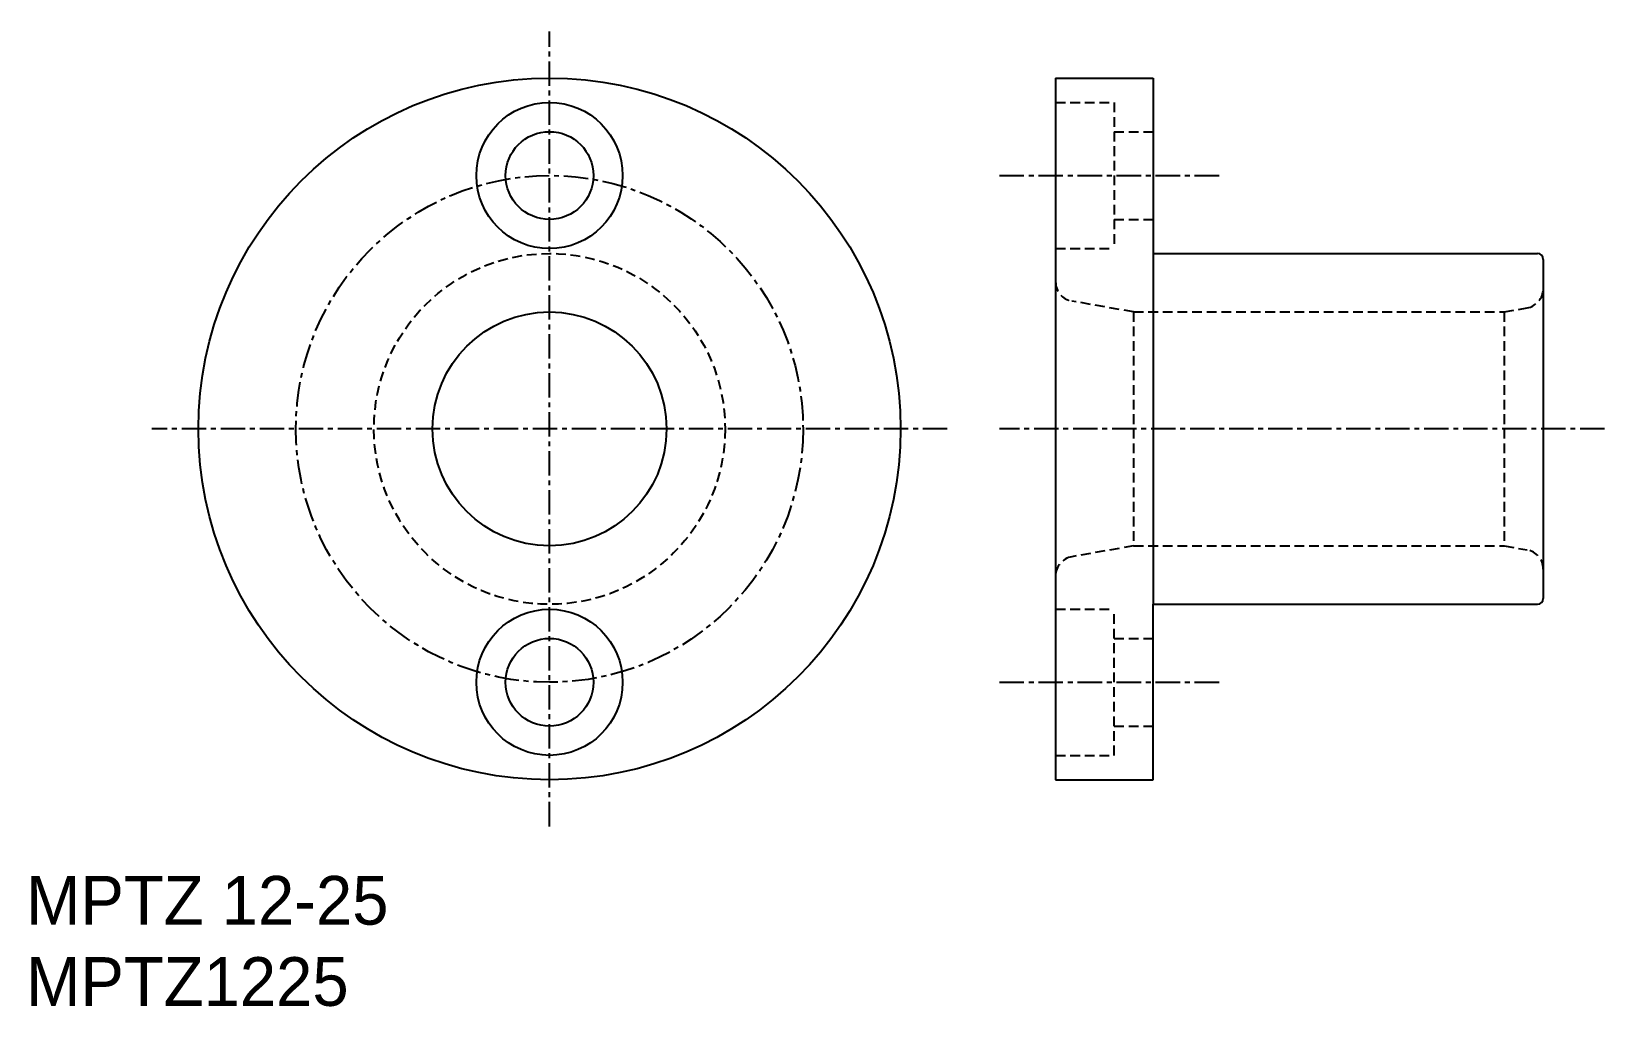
# Model space of a CAD drawing. Extents: x 24.1 to 104.7, y 40.5 to 90.5.
import ezdxf

# ---------------------------------------------------------------- set-up
doc = ezdxf.new("R2010")
doc.units = 0
doc.linetypes.add('CENTER', pattern=[2, 1.25, -0.25, 0.25, -0.25])
doc.linetypes.add('DASHED', pattern=[0.75, 0.5, -0.25])
doc.layers.get('0').update_dxf_attribs({"linetype": 'CONTINUOUS'})
doc.layers.add('CENTER', color=1, linetype='CENTER')

msp = doc.modelspace()

# ---------------------------------------------------------------- linework, layer by layer
at = {"color": 7, "linetype": 'CONTINUOUS'}
for p, q in [((76.576, 88.144), (76.576, 52.144)), ((76.576, 88.144), (81.576, 88.144)), ((81.576, 88.144), (81.576, 79.144)), ((81.576, 79.144), (101.276, 79.144)), ((81.576, 79.144), (81.576, 61.144)), ((101.576, 78.844), (101.576, 61.444)), ((81.576, 52.144), (81.576, 61.144)), ((81.576, 61.144), (101.276, 61.144)), ((76.576, 52.144), (81.576, 52.144))]:
    msp.add_line(p, q, dxfattribs=at)
at = {"color": 3, "linetype": 'DASHED'}
for p, q in [((76.576, 86.894), (79.576, 86.894)), ((79.576, 86.894), (79.576, 79.394)), ((79.576, 85.394), (81.576, 85.394)), ((79.576, 80.894), (81.576, 80.894)), ((76.576, 79.394), (79.576, 79.394)), ((80.576, 76.144), (77.403, 76.704)), ((80.576, 76.144), (80.576, 64.144)), ((80.576, 76.144), (99.576, 76.144)), ((99.576, 76.144), (100.75, 76.351)), ((99.576, 76.144), (99.576, 64.144)), ((80.576, 64.144), (77.403, 63.585)), ((80.576, 64.144), (99.576, 64.144)), ((99.576, 64.144), (100.75, 63.937)), ((76.576, 60.894), (79.576, 60.894)), ((79.576, 53.394), (79.576, 60.894)), ((79.576, 59.394), (81.576, 59.394)), ((79.576, 54.894), (81.576, 54.894)), ((76.576, 53.394), (79.576, 53.394))]:
    msp.add_line(p, q, dxfattribs=at)
at = {"color": 7, "linetype": 'CONTINUOUS'}
for centre, radius in [((50.628, 70.144), 18), ((50.628, 83.144), 3.75), ((50.628, 83.144), 2.25), ((50.628, 70.144), 6), ((50.628, 57.144), 3.75), ((50.628, 57.144), 2.25)]:
    msp.add_circle(centre, radius, dxfattribs=at)
at = {"color": 3, "linetype": 'DASHED'}
msp.add_circle((50.628, 70.144), 9, dxfattribs=at)
at = {"color": 7, "linetype": 'CONTINUOUS'}
for centre, start, end in [((101.276, 78.844), 0, 90), ((101.276, 61.444), 270, 0)]:
    msp.add_arc(centre, 0.3, start, end, dxfattribs=at)
at = {"color": 3, "linetype": 'DASHED'}
for centre, start, end in [((77.576, 77.689), 180, 260), ((100.576, 77.336), 280, 0), ((100.576, 62.953), 0, 80), ((77.576, 62.6), 100, 180)]:
    msp.add_arc(centre, 1, start, end, dxfattribs=at)
at = {"layer": 'CENTER', "color": 1, "linetype": 'CENTER'}
for p, q in [((50.628, 49.752), (50.628, 90.537)), ((73.704, 83.144), (84.975, 83.144)), ((71.021, 70.144), (30.235, 70.144)), ((104.718, 70.144), (73.704, 70.144)), ((73.704, 57.144), (84.975, 57.144))]:
    msp.add_line(p, q, dxfattribs=at)
msp.add_circle((50.628, 70.144), 13, dxfattribs=at)

# ---------------------------------------------------------------- texts
at = {"color": 7, "linetype": 'CONTINUOUS'}
for s, p in [('MPTZ 12-25', (23.794, 44.709)), ('MPTZ1225', (23.794, 40.542))]:
    msp.add_text(s, height=2.5, dxfattribs=at).set_placement(p)

doc.saveas('drawing.dxf')
